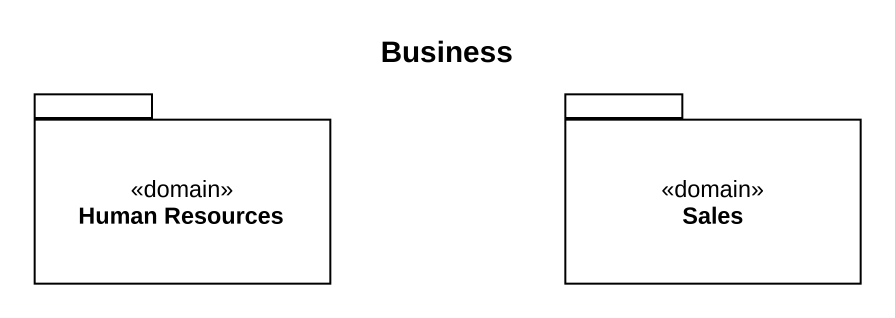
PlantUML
@startuml
title Business
package "Human Resources" as Human_Resources <<domain>> {
}
package Sales <<domain>> {
}
@enduml
